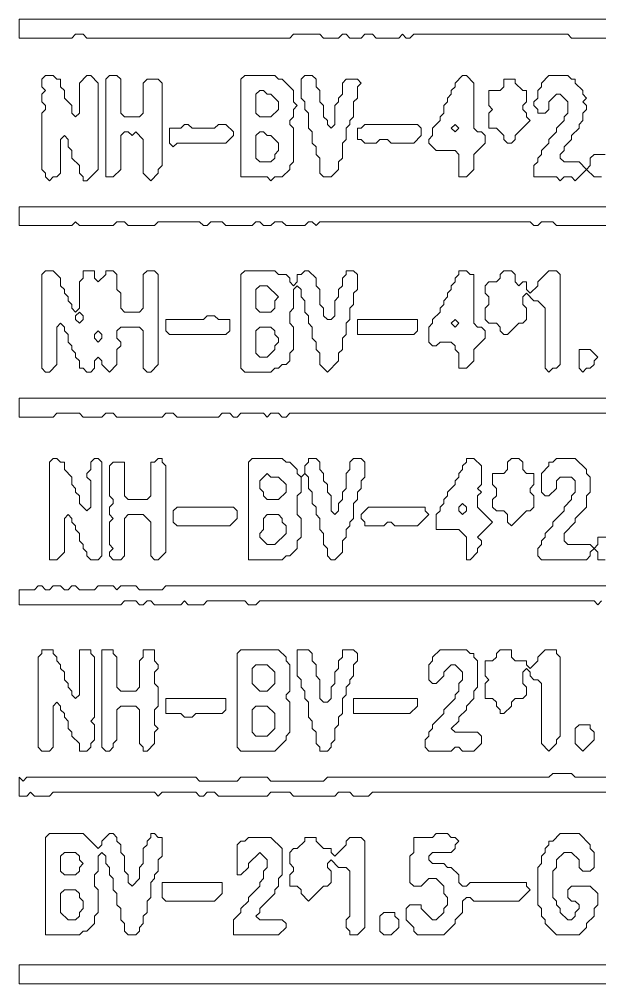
# Model space of a CAD drawing. Header units: millimetres. Extents: x 4 to 412, y 4 to 290.
# Drawn here: x 70.85 to 84.38, y 28.29 to 50.79 of the extents above; entities that cross this region are included whole.
import ezdxf

# ---------------------------------------------------------------- set-up
doc = ezdxf.new("R2010")
doc.units = ezdxf.units.MM
doc.layers.add('TRACE_TEXT_SYMBOL', color=6, linetype='Continuous', lineweight=0)

msp = doc.modelspace()

# ---------------------------------------------------------------- linework, layer by layer
at = {"layer": 'TRACE_TEXT_SYMBOL', "color": 6}
for points in [[(90.99, 50.793), (70.848, 50.793), (70.848, 50.355), (72.074, 50.355), (72.161, 50.443), (72.336, 50.443), (72.424, 50.355), (77.153, 50.355), (77.241, 50.443), (77.854, 50.443), (77.941, 50.355), (78.291, 50.355), (78.379, 50.443), (78.467, 50.443), (78.554, 50.355), (78.817, 50.355), (78.904, 50.443), (79.08, 50.443), (79.167, 50.355), (79.693, 50.355), (79.78, 50.443), (79.868, 50.355), (79.955, 50.355), (80.043, 50.443), (83.633, 50.443), (83.721, 50.355), (86.086, 50.355)], [(83.196, 49.479), (83.02, 49.304), (83.02, 49.217), (82.933, 49.129), (82.933, 48.954), (82.845, 48.866), (82.845, 48.779), (82.933, 48.691), (82.933, 48.604), (83.108, 48.604), (83.196, 48.691), (83.196, 48.866), (83.371, 49.042), (83.458, 49.042), (83.633, 48.866), (83.633, 48.604), (83.546, 48.516), (83.546, 48.429), (83.371, 48.253), (83.371, 48.166), (83.196, 47.991), (83.196, 47.903), (83.02, 47.728), (83.02, 47.64), (82.933, 47.553), (82.933, 47.465), (82.845, 47.378), (82.845, 47.115), (83.371, 47.115), (83.458, 47.027), (83.546, 47.115), (83.721, 47.115), (83.809, 47.027), (84.071, 47.29), (84.246, 47.115), (84.422, 47.115)], [(83.809, 49.392), (83.721, 49.392), (83.633, 49.479), (83.196, 49.479)], [(84.509, 47.64), (84.246, 47.64), (84.159, 47.553), (84.159, 47.378), (84.071, 47.29), (83.896, 47.465), (83.546, 47.465), (83.458, 47.553), (83.458, 47.64), (83.546, 47.728), (83.546, 47.816), (83.721, 47.991), (83.721, 48.078), (83.896, 48.253), (83.896, 48.341), (83.984, 48.429), (83.984, 48.604), (84.071, 48.691), (84.071, 48.779), (83.984, 48.866), (84.071, 48.954), (83.984, 49.042), (83.984, 49.129), (83.809, 49.304), (83.809, 49.392)], [(91.165, 46.414), (70.848, 46.414), (70.848, 45.977), (72.074, 45.977), (72.161, 46.064), (72.249, 45.977), (73.037, 45.977), (73.125, 46.064), (73.3, 46.064), (73.387, 45.977), (74, 45.977), (74.088, 46.064), (75.051, 46.064), (75.139, 45.977), (75.226, 45.977), (75.314, 46.064), (75.577, 46.064), (75.664, 45.977), (76.277, 45.977), (76.365, 46.064), (76.452, 46.064), (76.54, 45.977), (76.715, 45.977)], [(76.715, 45.977), (76.803, 46.064), (76.978, 46.064), (77.065, 45.977), (77.503, 45.977), (77.591, 46.064), (77.678, 46.064), (77.766, 45.977), (77.854, 46.064), (82.758, 46.064), (82.845, 45.977), (82.933, 45.977), (83.02, 46.064), (83.283, 46.064), (83.371, 45.977), (87.925, 45.977)], [(71.461, 44.926), (71.373, 44.838), (71.373, 42.649), (71.461, 42.561), (71.548, 42.561), (71.723, 42.736), (71.723, 43.612), (71.811, 43.7), (71.899, 43.612), (71.899, 43.524), (71.986, 43.437), (71.986, 43.262), (72.074, 43.174), (72.074, 43.087), (72.161, 42.999), (72.161, 42.911), (72.249, 42.824), (72.249, 42.649), (72.336, 42.649), (72.424, 42.561), (72.512, 42.561), (72.599, 42.649), (72.599, 42.824), (72.687, 42.911), (72.774, 42.824), (72.774, 42.736), (72.949, 42.561), (73.125, 42.736), (73.125, 43.087), (73.212, 43.174), (73.212, 43.262), (73.125, 43.349), (73.125, 43.524), (73.212, 43.612), (73.65, 43.612), (73.738, 43.524), (73.738, 42.649), (73.825, 42.561), (73.913, 42.561), (74.088, 42.736), (74.088, 44.838), (74, 44.926), (73.825, 44.926), (73.738, 44.838), (73.738, 44.05), (73.65, 43.962), (73.3, 43.962), (73.212, 44.05), (73.212, 44.4), (73.125, 44.488), (73.125, 44.838), (73.037, 44.926), (72.862, 44.926), (72.862, 44.838), (72.687, 44.663), (72.599, 44.75), (72.599, 44.926), (72.336, 44.926), (72.336, 44.75), (72.249, 44.663), (72.249, 44.05), (72.161, 43.962), (72.074, 44.05), (72.074, 44.137)], [(72.074, 44.137), (71.986, 44.225), (71.986, 44.313), (71.899, 44.4), (71.899, 44.488), (71.811, 44.575), (71.811, 44.75), (71.636, 44.926), (71.461, 44.926)], [(76.102, 44.926), (76.015, 44.838), (76.015, 42.649), (76.102, 42.561), (76.715, 42.561), (76.803, 42.649), (76.89, 42.649), (76.978, 42.736), (77.065, 42.736), (77.153, 42.824), (77.153, 42.999), (77.241, 43.087), (77.241, 43.612), (77.153, 43.7), (77.153, 43.962), (77.241, 44.05), (77.241, 44.488), (77.328, 44.575), (77.416, 44.488), (77.416, 44.313), (77.503, 44.225), (77.503, 43.962), (77.591, 43.875), (77.591, 43.7), (77.678, 43.612), (77.678, 43.349), (77.766, 43.262), (77.766, 43.087), (77.854, 42.999), (77.854, 42.736), (78.029, 42.561), (78.291, 42.824), (78.291, 42.999), (78.379, 43.087), (78.379, 43.349), (78.467, 43.437), (78.467, 43.7), (78.554, 43.787), (78.554, 44.05), (78.642, 44.137), (78.642, 44.4), (78.729, 44.488), (78.729, 44.838), (78.642, 44.926), (78.467, 44.926), (78.467, 44.838), (78.379, 44.75), (78.379, 44.575), (78.291, 44.488), (78.291, 44.313), (78.204, 44.225), (78.204, 43.875), (78.116, 43.787), (78.029, 43.787), (77.941, 43.875), (77.941, 44.05), (77.854, 44.137), (77.854, 44.488), (77.766, 44.575), (77.766, 44.75), (77.591, 44.926), (77.503, 44.926), (77.416, 44.838), (77.328, 44.838)], [(77.328, 44.838), (77.328, 44.663), (77.241, 44.575), (77.153, 44.663), (77.153, 44.75), (77.065, 44.838), (76.89, 44.838), (76.803, 44.926), (76.102, 44.926)], [(90.815, 41.948), (70.848, 41.948), (70.848, 41.51), (71.636, 41.51), (71.723, 41.598), (72.249, 41.598), (72.336, 41.51), (72.774, 41.51), (72.862, 41.598), (73.037, 41.598), (73.125, 41.51), (74.175, 41.51), (74.263, 41.598), (74.438, 41.598), (74.526, 41.51), (75.489, 41.51), (75.577, 41.598), (75.752, 41.598), (75.839, 41.51), (75.927, 41.51)], [(75.927, 41.51), (76.015, 41.598), (76.54, 41.598), (76.628, 41.51), (76.715, 41.598), (76.89, 41.598), (76.978, 41.51), (77.065, 41.51), (77.153, 41.598), (84.947, 41.598)], [(76.277, 40.547), (76.19, 40.459), (76.19, 38.182), (76.978, 38.182), (77.065, 38.27), (77.153, 38.27), (77.328, 38.445), (77.328, 38.62), (77.416, 38.708), (77.416, 39.146), (77.328, 39.233), (77.328, 39.671), (77.416, 39.759), (77.416, 40.109), (77.503, 40.197), (77.591, 40.109), (77.591, 39.846), (77.678, 39.759), (77.678, 39.496), (77.766, 39.408), (77.766, 39.233), (77.854, 39.146), (77.854, 38.883), (77.941, 38.795), (77.941, 38.533), (78.029, 38.445), (78.029, 38.27), (78.116, 38.182), (78.204, 38.182), (78.379, 38.358), (78.379, 38.62), (78.467, 38.708), (78.467, 38.883), (78.554, 38.971), (78.554, 39.058), (78.642, 39.146), (78.642, 39.496), (78.729, 39.584), (78.729, 39.759), (78.817, 39.846), (78.817, 40.021), (78.904, 40.109), (78.904, 40.459), (78.817, 40.547), (78.642, 40.547), (78.554, 40.459), (78.554, 40.284), (78.467, 40.197), (78.467, 39.846), (78.379, 39.759), (78.379, 39.584), (78.291, 39.496), (78.291, 39.321), (78.204, 39.233), (78.116, 39.321), (78.116, 39.671), (78.029, 39.759), (78.029, 39.934), (77.941, 40.021), (77.941, 40.197), (77.854, 40.284), (77.854, 40.459), (77.766, 40.547), (77.591, 40.547)], [(77.591, 40.547), (77.591, 40.459), (77.503, 40.372), (77.503, 40.197), (77.416, 40.109), (77.328, 40.197), (77.328, 40.284), (77.153, 40.459), (77.065, 40.459), (76.978, 40.547), (76.277, 40.547)], [(84.597, 38.708), (84.334, 38.708), (84.334, 38.533), (84.246, 38.445), (84.159, 38.533), (83.633, 38.533), (83.546, 38.62), (83.546, 38.795), (83.809, 39.058), (83.809, 39.146), (84.071, 39.408), (84.071, 39.671), (84.159, 39.759), (84.159, 40.109), (84.071, 40.197), (84.071, 40.284), (83.809, 40.547), (83.371, 40.547), (83.283, 40.459), (83.196, 40.459), (83.196, 40.372), (83.02, 40.197), (83.02, 39.759), (83.108, 39.671), (83.196, 39.671), (83.371, 39.846), (83.371, 40.021), (83.458, 40.109), (83.721, 40.109), (83.809, 40.021), (83.809, 39.759), (83.721, 39.671), (83.721, 39.584), (83.546, 39.408), (83.546, 39.321), (83.283, 39.058), (83.283, 38.971), (83.108, 38.795), (83.108, 38.708), (83.02, 38.62), (83.02, 38.533), (82.933, 38.445), (82.933, 38.27), (83.02, 38.182), (84.071, 38.182), (84.159, 38.27), (84.159, 38.358), (84.246, 38.445), (84.334, 38.358), (84.334, 38.182), (84.509, 38.182)], [(72.599, 37.482), (72.249, 37.482), (72.161, 37.569), (72.074, 37.569), (71.986, 37.482), (71.899, 37.482), (71.811, 37.569), (71.636, 37.569), (71.548, 37.482), (71.461, 37.482), (71.373, 37.569), (71.285, 37.569), (71.198, 37.482), (70.848, 37.482), (70.848, 37.132), (73.212, 37.132), (73.3, 37.219), (73.562, 37.219), (73.65, 37.132), (73.738, 37.132), (73.825, 37.219), (73.913, 37.219), (74, 37.132), (74.613, 37.132), (74.701, 37.219), (74.788, 37.132), (75.139, 37.132), (75.226, 37.219), (76.102, 37.219), (76.19, 37.132), (76.365, 37.132), (76.452, 37.219), (84.246, 37.219), (84.334, 37.132), (84.422, 37.219)], [(86.436, 37.569), (74.263, 37.569), (74.175, 37.482), (73.65, 37.482), (73.562, 37.569), (73.212, 37.569), (73.125, 37.482), (73.037, 37.569), (72.687, 37.569), (72.599, 37.482)], [(88.187, 33.103), (83.809, 33.103), (83.721, 33.191), (83.283, 33.191), (83.196, 33.103), (78.029, 33.103), (77.941, 33.016), (76.715, 33.016), (76.628, 33.103), (76.015, 33.103), (75.927, 33.016), (75.051, 33.016), (74.964, 33.103), (71.023, 33.103), (70.935, 33.016), (70.848, 33.103), (70.848, 32.665), (71.023, 32.665), (71.11, 32.753), (71.198, 32.665), (71.548, 32.665)], [(71.548, 32.665), (71.636, 32.753), (74, 32.753), (74.088, 32.665), (74.175, 32.753), (74.964, 32.753), (75.051, 32.665), (75.139, 32.665), (75.226, 32.753), (75.401, 32.753), (75.489, 32.665), (76.628, 32.665), (76.715, 32.753), (77.153, 32.753), (77.241, 32.665), (78.204, 32.665), (78.291, 32.753), (78.554, 32.753), (78.642, 32.665), (78.992, 32.665), (79.08, 32.753), (99.397, 32.753)], [(71.548, 31.789), (71.461, 31.702), (71.461, 29.425), (72.249, 29.425), (72.336, 29.513), (72.424, 29.513), (72.599, 29.688), (72.599, 29.863), (72.687, 29.95), (72.687, 30.476), (72.599, 30.563), (72.599, 30.826), (72.687, 30.914), (72.687, 31.264), (72.774, 31.352), (72.862, 31.264), (72.862, 31.089), (72.949, 31.001), (72.949, 30.826), (73.037, 30.739), (73.037, 30.476), (73.125, 30.388), (73.125, 30.126), (73.212, 30.038), (73.212, 29.775), (73.3, 29.688), (73.3, 29.513), (73.387, 29.425), (73.562, 29.425), (73.65, 29.513), (73.65, 29.6), (73.738, 29.688), (73.738, 29.863), (73.825, 29.95), (73.825, 30.213), (73.913, 30.301), (73.913, 30.651), (74, 30.739), (74, 30.826), (74.088, 30.914), (74.088, 31.176), (74.175, 31.264), (74.175, 31.702), (74.088, 31.702), (74, 31.789), (73.913, 31.789), (73.913, 31.702), (73.825, 31.614), (73.825, 31.527), (73.738, 31.439), (73.738, 31.089), (73.65, 31.001), (73.65, 30.739), (73.475, 30.563), (73.387, 30.651), (73.387, 30.826), (73.3, 30.914), (73.3, 31.264), (73.212, 31.352), (73.212, 31.527), (73.125, 31.614), (73.125, 31.702), (73.037, 31.789), (72.949, 31.789)], [(72.949, 31.789), (72.774, 31.614), (72.774, 31.527), (72.687, 31.439), (72.336, 31.789), (71.548, 31.789)], [(91.252, 28.724), (70.848, 28.724), (70.848, 28.287), (86.086, 28.287)]]:
    msp.add_lwpolyline(points, dxfattribs=at)
for points in [[(71.461, 49.479), (71.373, 49.392), (71.373, 49.217), (71.461, 49.129), (71.373, 49.042), (71.373, 48.866), (71.461, 48.779), (71.461, 48.691), (71.373, 48.604), (71.373, 47.29), (71.461, 47.203), (71.461, 47.115), (71.548, 47.027), (71.636, 47.115), (71.723, 47.115), (71.811, 47.203), (71.811, 47.991), (71.899, 48.078), (71.986, 47.991), (71.986, 47.816), (72.074, 47.728), (72.074, 47.553), (72.249, 47.378), (72.249, 47.203), (72.336, 47.115), (72.336, 47.027), (72.424, 47.027), (72.687, 47.29), (72.687, 49.304), (72.512, 49.479), (72.424, 49.479), (72.249, 49.304), (72.249, 48.604), (72.161, 48.516), (72.074, 48.604), (72.074, 48.779), (71.899, 48.954), (71.899, 49.129), (71.811, 49.217), (71.811, 49.392), (71.723, 49.392), (71.636, 49.479)], [(72.949, 49.479), (72.862, 49.392), (72.862, 47.115), (73.037, 47.115), (73.212, 47.29), (73.212, 48.078), (73.3, 48.166), (73.387, 48.166), (73.475, 48.078), (73.562, 48.166), (73.738, 47.991), (73.738, 47.203), (73.913, 47.027), (74.088, 47.203), (74.088, 47.29), (74.175, 47.378), (74.175, 49.304), (74.088, 49.392), (73.825, 49.392), (73.738, 49.304), (73.738, 48.604), (73.65, 48.516), (73.3, 48.516), (73.212, 48.604), (73.212, 49.392), (73.125, 49.479)], [(76.102, 49.479), (76.015, 49.392), (76.015, 47.115), (76.628, 47.115), (76.715, 47.027), (76.803, 47.115), (76.978, 47.115), (77.153, 47.29), (77.153, 47.378), (77.241, 47.465), (77.241, 48.253), (77.153, 48.341), (77.153, 48.429), (77.241, 48.516), (77.241, 48.691), (77.328, 48.779), (77.241, 48.866), (77.241, 49.129), (76.978, 49.392), (76.89, 49.392), (76.803, 49.479)], [(77.503, 49.479), (77.416, 49.392), (77.416, 48.954), (77.503, 48.866), (77.503, 48.691), (77.591, 48.604), (77.591, 48.253), (77.678, 48.166), (77.678, 47.903), (77.766, 47.816), (77.766, 47.64), (77.854, 47.553), (77.854, 47.203), (77.941, 47.115), (78.116, 47.115), (78.291, 47.29), (78.291, 47.465), (78.379, 47.553), (78.379, 47.903), (78.467, 47.991), (78.467, 48.253), (78.554, 48.341), (78.554, 48.429), (78.642, 48.516), (78.642, 48.866), (78.729, 48.954), (78.729, 49.217), (78.817, 49.304), (78.729, 49.392), (78.467, 49.392), (78.379, 49.304), (78.379, 49.042), (78.291, 48.954), (78.291, 48.866), (78.204, 48.779), (78.204, 48.341), (78.116, 48.253), (78.029, 48.341), (78.029, 48.429), (77.941, 48.516), (77.941, 48.779), (77.854, 48.866), (77.854, 49.129), (77.766, 49.217), (77.766, 49.392), (77.678, 49.479)], [(81.181, 49.479), (81.006, 49.304), (81.006, 49.217), (80.919, 49.129), (80.919, 49.042), (80.831, 48.954), (80.831, 48.866), (80.744, 48.779), (80.744, 48.604), (80.656, 48.516), (80.656, 48.429), (80.481, 48.253), (80.481, 48.078), (80.393, 47.991), (80.393, 47.903), (80.568, 47.728), (81.006, 47.728), (81.094, 47.64), (81.094, 47.115), (81.269, 47.115), (81.444, 47.29), (81.444, 47.64), (81.707, 47.903), (81.707, 48.078), (81.619, 48.166), (81.532, 48.166), (81.444, 48.253), (81.444, 49.304), (81.269, 49.479)], [(82.145, 49.392), (82.145, 49.217), (82.057, 49.129), (81.794, 49.129), (81.794, 48.779), (81.882, 48.691), (81.794, 48.604), (81.794, 48.253), (81.97, 48.253), (82.145, 48.078), (82.145, 47.991), (82.232, 47.903), (82.32, 47.903), (82.407, 47.991), (82.407, 48.078), (82.758, 48.429), (82.67, 48.516), (82.67, 48.604), (82.583, 48.691), (82.583, 48.779), (82.67, 48.866), (82.67, 49.129), (82.583, 49.129), (82.407, 49.304), (82.407, 49.392)], [(76.365, 49.042), (76.452, 49.129), (76.54, 49.129), (76.628, 49.042), (76.715, 49.042), (76.89, 48.866), (76.89, 48.691), (76.715, 48.516), (76.452, 48.516), (76.365, 48.604)], [(74.701, 48.341), (74.613, 48.253), (74.351, 48.253), (74.351, 47.903), (74.438, 47.816), (74.526, 47.903), (75.664, 47.903), (75.839, 48.078), (75.839, 48.166), (75.664, 48.341), (75.489, 48.341), (75.401, 48.253), (74.876, 48.253), (74.788, 48.341)], [(76.365, 48.078), (76.452, 48.166), (76.54, 48.166), (76.628, 48.078), (76.715, 48.078), (76.89, 47.903), (76.89, 47.728), (76.803, 47.64), (76.803, 47.553), (76.715, 47.465), (76.452, 47.465), (76.365, 47.553)], [(78.904, 48.341), (78.817, 48.253), (78.729, 48.253), (78.729, 47.991), (78.817, 47.991), (78.904, 47.903), (79.167, 47.903), (79.255, 47.991), (79.43, 47.991), (79.517, 47.903), (80.043, 47.903), (80.218, 48.078), (80.218, 48.253), (80.131, 48.341)], [(80.919, 48.253), (81.006, 48.341), (81.094, 48.253), (81.006, 48.166)], [(81.094, 44.926), (81.094, 44.838), (81.006, 44.75), (81.006, 44.663), (80.919, 44.575), (80.919, 44.488), (80.831, 44.4), (80.831, 44.313), (80.744, 44.225), (80.744, 44.137), (80.656, 44.05), (80.656, 43.962), (80.481, 43.787), (80.481, 43.7), (80.393, 43.612), (80.393, 43.262), (80.481, 43.174), (80.568, 43.174), (80.656, 43.262), (80.919, 43.262), (81.006, 43.174), (81.006, 43.087), (81.094, 42.999), (81.094, 42.649), (81.269, 42.649), (81.444, 42.824), (81.444, 43.087), (81.707, 43.349), (81.707, 43.524), (81.619, 43.612), (81.532, 43.612), (81.444, 43.7), (81.444, 44.838), (81.357, 44.838), (81.269, 44.926)], [(82.145, 44.926), (82.057, 44.838), (82.057, 44.75), (81.97, 44.663), (81.794, 44.663), (81.707, 44.575), (81.707, 44.4), (81.794, 44.313), (81.794, 44.137), (81.707, 44.05), (81.707, 43.787), (81.794, 43.7), (81.97, 43.7), (82.057, 43.612), (82.057, 43.524), (82.145, 43.437), (82.232, 43.437), (82.495, 43.7), (82.583, 43.7), (82.67, 43.787), (82.67, 44.05), (82.583, 44.137), (82.583, 44.313), (82.67, 44.4), (82.845, 44.225), (82.933, 44.225), (83.108, 44.05), (83.108, 42.649), (83.196, 42.561), (83.283, 42.649), (83.371, 42.649), (83.458, 42.736), (83.458, 44.838), (83.371, 44.926), (83.196, 44.926), (82.933, 44.663), (82.933, 44.575), (82.758, 44.4), (82.67, 44.488), (82.67, 44.663), (82.583, 44.663), (82.495, 44.575), (82.407, 44.663), (82.407, 44.838), (82.32, 44.926)], [(76.365, 44.488), (76.452, 44.575), (76.628, 44.575), (76.89, 44.313), (76.803, 44.225), (76.803, 44.05), (76.715, 43.962), (76.452, 43.962), (76.365, 44.05)], [(72.161, 43.875), (72.249, 43.962), (72.336, 43.875), (72.336, 43.787), (72.249, 43.7), (72.161, 43.787)], [(75.226, 43.875), (75.139, 43.787), (74.263, 43.787), (74.263, 43.524), (74.351, 43.437), (75.664, 43.437), (75.752, 43.524), (75.752, 43.787), (75.489, 43.787), (75.401, 43.875)], [(78.729, 43.787), (78.729, 43.437), (80.043, 43.437), (80.131, 43.524), (80.131, 43.787)], [(80.919, 43.7), (81.006, 43.787), (81.094, 43.7), (81.006, 43.612)], [(72.599, 43.437), (72.687, 43.524), (72.774, 43.437), (72.774, 43.349), (72.687, 43.262), (72.599, 43.349)], [(76.365, 43.524), (76.452, 43.612), (76.715, 43.612), (76.803, 43.524), (76.803, 43.437), (76.89, 43.349), (76.89, 43.262), (76.803, 43.174), (76.803, 43.087), (76.628, 42.911), (76.452, 42.911), (76.365, 42.999)], [(83.896, 43.087), (83.896, 42.649), (83.984, 42.561), (84.071, 42.649), (84.159, 42.649), (84.246, 42.736), (84.246, 42.824), (84.334, 42.911), (84.159, 43.087)], [(71.636, 40.547), (71.548, 40.459), (71.548, 38.182), (71.723, 38.182), (71.899, 38.358), (71.899, 39.146), (71.986, 39.233), (72.074, 39.146), (72.074, 39.058), (72.161, 38.971), (72.161, 38.883), (72.249, 38.795), (72.249, 38.62), (72.336, 38.533), (72.336, 38.445), (72.424, 38.358), (72.424, 38.27), (72.512, 38.182), (72.687, 38.182), (72.774, 38.27), (72.774, 40.459), (72.687, 40.547), (72.599, 40.547), (72.512, 40.459), (72.512, 40.284), (72.424, 40.197), (72.424, 40.109), (72.512, 40.021), (72.512, 39.408), (72.424, 39.321), (72.249, 39.496), (72.249, 39.671), (72.161, 39.759), (72.161, 39.846), (72.074, 39.934), (72.074, 40.109), (71.899, 40.284), (71.899, 40.459), (71.811, 40.459), (71.723, 40.547)], [(74.088, 40.547), (74, 40.459), (73.913, 40.459), (73.913, 39.671), (73.825, 39.584), (73.387, 39.584), (73.3, 39.671), (73.3, 40.459), (73.037, 40.459), (72.949, 40.372), (72.949, 39.671), (73.037, 39.584), (73.037, 39.496), (72.949, 39.408), (72.949, 39.233), (73.037, 39.146), (72.949, 39.058), (72.949, 38.533), (73.037, 38.445), (72.949, 38.358), (72.949, 38.27), (73.037, 38.182), (73.212, 38.182), (73.3, 38.27), (73.3, 39.146), (73.387, 39.233), (73.738, 39.233), (73.913, 39.058), (73.913, 38.27), (74, 38.182), (74.088, 38.182), (74.263, 38.358), (74.263, 40.372), (74.175, 40.459), (74.175, 40.547)], [(81.269, 40.547), (81.269, 40.459), (81.181, 40.372), (81.181, 40.284), (81.094, 40.197), (81.094, 40.109), (81.006, 40.021), (81.006, 39.934), (80.831, 39.759), (80.831, 39.671), (80.744, 39.584), (80.744, 39.496), (80.656, 39.408), (80.656, 39.321), (80.568, 39.233), (80.568, 38.883), (81.094, 38.883), (81.269, 38.708), (81.269, 38.182), (81.357, 38.182), (81.532, 38.358), (81.532, 38.445), (81.619, 38.533), (81.619, 38.62), (81.532, 38.708), (81.882, 39.058), (81.532, 39.408), (81.532, 39.671), (81.619, 39.759), (81.532, 39.846), (81.619, 39.934), (81.619, 40.372), (81.444, 40.547)], [(82.32, 40.547), (82.232, 40.459), (82.232, 40.284), (82.145, 40.197), (81.882, 40.197), (81.882, 39.934), (81.97, 39.846), (81.97, 39.671), (81.882, 39.584), (81.882, 39.408), (81.97, 39.321), (82.145, 39.321), (82.232, 39.233), (82.232, 39.058), (82.32, 38.971), (82.67, 39.321), (82.758, 39.321), (82.845, 39.408), (82.845, 39.671), (82.758, 39.759), (82.758, 39.846), (82.845, 39.934), (82.845, 40.197), (82.67, 40.197), (82.583, 40.284), (82.583, 40.459), (82.495, 40.547)], [(76.628, 40.197), (76.715, 40.109), (76.89, 40.109), (77.065, 39.934), (77.065, 39.759), (76.89, 39.584), (76.628, 39.584), (76.54, 39.671), (76.54, 39.759), (76.452, 39.846), (76.452, 40.021)], [(74.526, 39.408), (74.438, 39.321), (74.438, 39.058), (74.526, 38.971), (75.752, 38.971), (75.927, 39.146), (75.927, 39.321), (75.839, 39.408)], [(78.992, 39.408), (78.817, 39.233), (78.817, 39.146), (78.904, 39.058), (78.904, 38.971), (79.342, 38.971), (79.43, 39.058), (79.517, 39.058), (79.605, 38.971), (80.131, 38.971), (80.393, 39.233), (80.306, 39.321), (80.306, 39.408)], [(81.094, 39.408), (81.181, 39.496), (81.269, 39.408), (81.269, 39.321), (81.181, 39.233), (81.094, 39.321)], [(76.54, 39.146), (76.628, 39.233), (76.89, 39.233), (76.978, 39.146), (76.978, 39.058), (77.065, 38.971), (77.065, 38.795), (76.803, 38.533), (76.628, 38.533), (76.452, 38.708), (76.452, 38.795), (76.54, 38.883)], [(71.373, 36.081), (71.373, 35.993), (71.285, 35.905), (71.285, 33.804), (71.373, 33.716), (71.548, 33.716), (71.636, 33.804), (71.636, 34.767), (71.723, 34.855), (71.811, 34.767), (71.811, 34.679), (71.899, 34.592), (71.899, 34.504), (71.986, 34.417), (71.986, 34.242), (72.074, 34.154), (72.074, 34.066), (72.249, 33.891), (72.249, 33.716), (72.424, 33.716), (72.512, 33.804), (72.512, 33.891), (72.599, 33.979), (72.599, 34.329), (72.512, 34.417), (72.599, 34.504), (72.599, 35.905), (72.512, 35.993), (72.512, 36.081), (72.249, 36.081), (72.249, 35.03), (72.161, 34.942), (72.074, 35.03), (72.074, 35.117), (71.986, 35.205), (71.986, 35.292), (71.899, 35.38), (71.899, 35.555), (71.811, 35.643), (71.811, 35.73), (71.723, 35.818), (71.723, 35.905), (71.636, 35.993), (71.636, 36.081)], [(72.774, 36.081), (72.774, 33.804), (72.862, 33.716), (72.949, 33.716), (73.037, 33.804), (73.037, 33.891), (73.125, 33.979), (73.125, 34.679), (73.212, 34.767), (73.562, 34.767), (73.65, 34.679), (73.65, 33.891), (73.738, 33.804), (73.738, 33.716), (73.825, 33.716), (74, 33.891), (74, 34.154), (74.088, 34.242), (74, 34.329), (74, 34.679), (74.088, 34.767), (74.088, 35.205), (74, 35.292), (74, 35.555), (74.088, 35.643), (74.088, 35.73), (74, 35.818), (74, 36.081), (73.738, 36.081), (73.738, 35.905), (73.65, 35.818), (73.65, 35.205), (73.562, 35.117), (73.212, 35.117), (73.125, 35.205), (73.125, 35.905), (73.037, 35.993), (73.037, 36.081)], [(76.015, 36.081), (75.927, 35.993), (75.927, 33.804), (76.015, 33.716), (76.803, 33.716), (77.065, 33.979), (77.065, 34.066), (77.153, 34.154), (77.153, 34.855), (77.065, 34.942), (77.065, 35.03), (77.153, 35.117), (77.153, 35.73), (77.065, 35.818), (77.065, 35.905), (76.89, 36.081)], [(77.328, 36.081), (77.328, 35.468), (77.416, 35.38), (77.416, 35.205), (77.503, 35.117), (77.503, 34.942), (77.591, 34.855), (77.591, 34.504), (77.678, 34.417), (77.678, 34.242), (77.766, 34.154), (77.766, 33.891), (77.854, 33.804), (77.854, 33.716), (78.029, 33.716), (78.116, 33.804), (78.116, 33.891), (78.204, 33.979), (78.204, 34.242), (78.291, 34.329), (78.291, 34.504), (78.379, 34.592), (78.379, 34.942), (78.467, 35.03), (78.467, 35.205), (78.554, 35.292), (78.554, 35.38), (78.642, 35.468), (78.642, 35.73), (78.729, 35.818), (78.729, 35.993), (78.642, 36.081), (78.379, 36.081), (78.379, 35.905), (78.291, 35.818), (78.291, 35.643), (78.204, 35.555), (78.204, 35.292), (78.116, 35.205), (78.116, 34.942), (78.029, 34.855), (77.941, 34.855), (77.854, 34.942), (77.854, 35.38), (77.766, 35.468), (77.766, 35.73), (77.678, 35.818), (77.678, 35.993), (77.591, 36.081)], [(80.656, 36.081), (80.481, 35.905), (80.481, 35.818), (80.393, 35.73), (80.393, 35.38), (80.481, 35.292), (80.568, 35.292), (80.744, 35.468), (80.744, 35.555), (80.919, 35.73), (81.006, 35.73), (81.181, 35.555), (81.181, 35.38), (81.094, 35.292), (81.094, 35.117), (81.006, 35.03), (81.006, 34.942), (80.744, 34.679), (80.744, 34.592), (80.481, 34.329), (80.481, 34.242), (80.393, 34.154), (80.393, 34.066), (80.306, 33.979), (80.306, 33.804), (80.393, 33.716), (80.919, 33.716), (81.006, 33.804), (81.094, 33.804), (81.181, 33.716), (81.444, 33.716), (81.619, 33.891), (81.619, 34.066), (81.532, 34.154), (81.006, 34.154), (80.919, 34.242), (81.094, 34.417), (81.094, 34.504), (81.269, 34.679), (81.269, 34.767), (81.444, 34.942), (81.444, 35.117), (81.532, 35.205), (81.532, 35.818), (81.444, 35.905), (81.444, 35.993), (81.357, 35.993), (81.269, 36.081)], [(82.057, 36.081), (81.97, 35.993), (81.97, 35.905), (81.882, 35.818), (81.707, 35.818), (81.707, 35.468), (81.794, 35.38), (81.707, 35.292), (81.707, 34.942), (81.882, 34.942), (81.97, 34.855), (81.97, 34.767), (82.057, 34.679), (82.057, 34.592), (82.145, 34.592), (82.32, 34.767), (82.32, 34.855), (82.407, 34.942), (82.583, 34.942), (82.67, 35.03), (82.67, 35.205), (82.583, 35.292), (82.583, 35.555), (82.67, 35.643), (82.758, 35.555), (82.758, 35.468), (82.845, 35.38), (82.933, 35.38), (83.02, 35.292), (83.02, 33.891), (83.196, 33.716), (83.371, 33.891), (83.371, 33.979), (83.458, 34.066), (83.458, 35.905), (83.371, 35.993), (83.371, 36.081), (83.108, 36.081), (82.933, 35.905), (82.933, 35.818), (82.758, 35.643), (82.67, 35.73), (82.67, 35.818), (82.407, 35.818), (82.32, 35.905), (82.32, 36.081)], [(76.277, 35.643), (76.365, 35.73), (76.628, 35.73), (76.803, 35.555), (76.803, 35.292), (76.628, 35.117), (76.452, 35.117), (76.277, 35.292)], [(74.263, 34.942), (74.263, 34.592), (74.613, 34.592), (74.701, 34.504), (74.876, 34.504), (74.964, 34.592), (75.577, 34.592), (75.664, 34.679), (75.664, 34.942)], [(78.642, 34.942), (78.642, 34.592), (79.955, 34.592), (80.131, 34.767), (80.131, 34.942)], [(76.277, 34.679), (76.365, 34.767), (76.628, 34.767), (76.803, 34.592), (76.803, 34.242), (76.628, 34.066), (76.365, 34.066), (76.277, 34.154)], [(83.896, 34.329), (83.809, 34.242), (83.809, 33.891), (83.984, 33.716), (84.246, 33.979), (84.246, 34.154), (84.159, 34.242), (84.159, 34.329)], [(80.568, 31.789), (80.481, 31.702), (80.043, 31.702), (80.043, 31.352), (79.955, 31.264), (79.955, 30.651), (80.043, 30.563), (80.218, 30.563), (80.393, 30.739), (80.568, 30.739), (80.744, 30.563), (80.744, 30.388), (80.831, 30.301), (80.831, 30.126), (80.744, 30.038), (80.744, 29.95), (80.568, 29.775), (80.481, 29.775), (80.218, 30.038), (80.218, 30.126), (79.955, 30.126), (79.868, 30.038), (79.868, 29.775), (80.043, 29.6), (80.043, 29.513), (80.131, 29.425), (80.744, 29.425), (81.006, 29.688), (81.006, 29.775), (81.181, 29.95), (81.181, 30.213), (81.269, 30.301), (81.357, 30.301), (81.444, 30.213), (82.495, 30.213), (82.758, 30.476), (82.67, 30.563), (82.67, 30.651), (81.357, 30.651), (81.269, 30.563), (81.181, 30.563), (81.094, 30.651), (81.094, 30.826), (80.919, 31.001), (80.831, 31.001), (80.744, 31.089), (80.481, 31.089), (80.393, 31.176), (80.393, 31.264), (80.481, 31.352), (80.919, 31.352), (81.006, 31.439), (81.006, 31.527), (81.094, 31.614), (81.006, 31.702), (80.919, 31.702), (80.831, 31.789)], [(83.458, 31.789), (83.283, 31.614), (83.196, 31.614), (83.196, 31.527), (83.108, 31.439), (83.108, 31.352), (83.02, 31.264), (83.02, 31.089), (82.933, 31.001), (82.933, 30.126), (83.02, 30.038), (83.02, 29.863), (83.108, 29.775), (83.108, 29.688), (83.371, 29.425), (83.896, 29.425), (84.071, 29.6), (84.071, 29.688), (84.246, 29.863), (84.246, 30.038), (84.334, 30.126), (84.334, 30.388), (84.159, 30.563), (83.721, 30.563), (83.633, 30.476), (83.633, 30.301), (83.721, 30.213), (83.809, 30.213), (83.896, 30.126), (83.896, 30.038), (83.809, 29.95), (83.809, 29.863), (83.721, 29.775), (83.633, 29.775), (83.458, 29.95), (83.458, 30.038), (83.371, 30.126), (83.371, 30.213), (83.283, 30.301), (83.283, 30.914), (83.371, 31.001), (83.371, 31.176), (83.546, 31.352), (83.721, 31.352), (83.896, 31.176), (83.896, 31.001), (83.984, 30.914), (84.159, 30.914), (84.246, 31.001), (84.246, 31.352), (84.159, 31.439), (84.159, 31.527), (83.896, 31.789)], [(76.19, 31.702), (76.102, 31.614), (76.015, 31.614), (75.927, 31.527), (75.927, 30.826), (76.015, 30.826), (76.19, 31.001), (76.19, 31.089), (76.452, 31.352), (76.628, 31.176), (76.628, 31.001), (76.54, 30.914), (76.54, 30.739), (76.452, 30.651), (76.452, 30.563), (76.19, 30.301), (76.19, 30.213), (76.015, 30.038), (76.015, 29.95), (75.839, 29.775), (75.839, 29.425), (76.89, 29.425), (77.065, 29.6), (77.065, 29.688), (76.978, 29.775), (76.452, 29.775), (76.365, 29.863), (76.452, 29.95), (76.452, 30.038), (76.803, 30.388), (76.803, 30.476), (76.89, 30.563), (76.89, 30.739), (76.978, 30.826), (76.978, 31.439), (76.715, 31.702)], [(77.503, 31.702), (77.503, 31.614), (77.328, 31.439), (77.241, 31.439), (77.153, 31.352), (77.153, 31.089), (77.241, 31.001), (77.241, 30.914), (77.153, 30.826), (77.153, 30.563), (77.328, 30.563), (77.416, 30.476), (77.416, 30.388), (77.591, 30.213), (77.941, 30.563), (78.029, 30.563), (78.116, 30.651), (78.116, 30.914), (78.029, 31.001), (78.029, 31.089), (78.116, 31.176), (78.291, 31.001), (78.467, 31.001), (78.554, 30.914), (78.554, 29.863), (78.467, 29.775), (78.467, 29.6), (78.554, 29.513), (78.554, 29.425), (78.729, 29.425), (78.904, 29.6), (78.904, 31.614), (78.817, 31.702), (78.554, 31.702), (78.467, 31.614), (78.467, 31.527), (78.204, 31.264), (78.116, 31.352), (78.116, 31.439), (77.941, 31.439), (77.766, 31.614), (77.766, 31.702)], [(71.811, 31.264), (71.899, 31.352), (72.161, 31.352), (72.249, 31.264), (72.249, 31.176), (72.336, 31.089), (72.249, 31.001), (72.249, 30.914), (72.161, 30.826), (71.899, 30.826), (71.811, 30.914)], [(74.175, 30.651), (74.175, 30.301), (74.263, 30.213), (75.401, 30.213), (75.577, 30.388), (75.577, 30.651)], [(71.811, 30.388), (71.899, 30.476), (72.161, 30.476), (72.249, 30.388), (72.249, 30.301), (72.336, 30.213), (72.336, 30.038), (72.249, 29.95), (72.249, 29.863), (72.161, 29.775), (71.986, 29.775), (71.811, 29.95)], [(79.342, 29.95), (79.255, 29.863), (79.255, 29.513), (79.342, 29.425), (79.517, 29.425), (79.693, 29.6), (79.693, 29.775), (79.605, 29.863), (79.605, 29.95)]]:
    msp.add_lwpolyline(points, close=True, dxfattribs=at)

doc.saveas('drawing.dxf')
